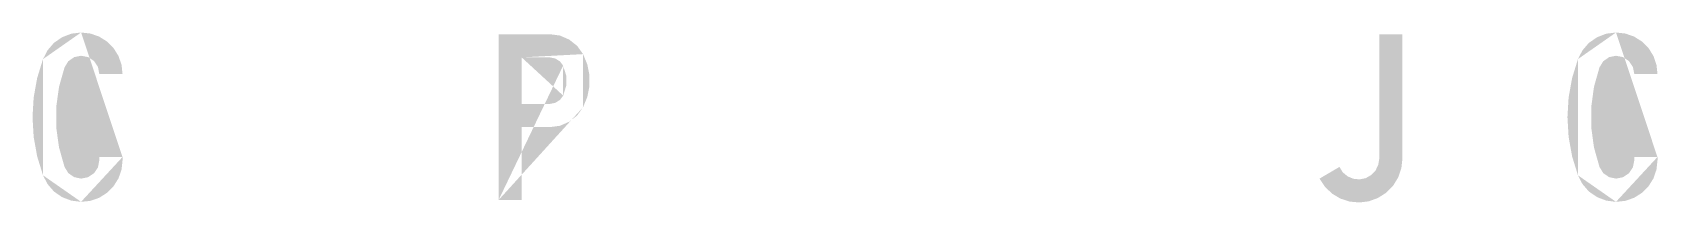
# Model space of a CAD drawing. Header units: millimetres. Extents: x 0 to 1038, y -1303 to 297.
# Drawn here: x 500 to 1038, y -1303 to -1246 of the extents above.
import ezdxf

# ---------------------------------------------------------------- set-up
doc = ezdxf.new("R2010")
doc.units = ezdxf.units.MM
doc.layers.add('GREEN', color=84, linetype='Continuous')

msp = doc.modelspace()

# ---------------------------------------------------------------- hatches: boundary and pattern name
at = {"layer": 'GREEN'}
h = msp.add_hatch(color=256, dxfattribs=at)
h.paths.add_polyline_path([(529.575381, -1288.593204), (529.549605, -1288.593204)], flags=16)
edge = h.paths.add_edge_path()
edge.add_line((521.868444, -1287.484849), (529.575381, -1287.484849))
edge.add_line((529.575381, -1287.484849), (529.575381, -1288.593204))
edge.add_line((529.240297, -1291.660513), (529.575381, -1288.593204))
edge.add_line((529.240297, -1291.660513), (528.235044, -1294.573168))
edge.add_line((528.235044, -1294.573168), (526.585399, -1297.176515))
edge.add_line((526.585399, -1297.176515), (524.420239, -1299.36745))
edge.add_line((524.420239, -1299.36745), (521.816893, -1301.017095))
edge.add_line((521.816893, -1301.017095), (518.904238, -1302.022348))
edge.add_line((518.904238, -1302.022348), (515.836929, -1302.357432))
edge.add_line((515.836929, -1302.357432), (512.58919, -1301.945021))
edge.add_line((512.58919, -1301.945021), (509.52188, -1300.785114))
edge.add_line((509.52188, -1300.785114), (506.841207, -1298.929263))
edge.add_line((506.841207, -1298.929263), (504.701823, -1296.454795))
edge.add_line((504.701823, -1296.454795), (503.206832, -1293.54214))
edge.add_line((503.206832, -1293.54214), (501.273654, -1287.278643))
edge.add_line((501.273654, -1287.278643), (500.113747, -1280.834716))
edge.add_line((500.113747, -1280.834716), (499.727112, -1274.287686))
edge.add_line((499.727112, -1274.287686), (500.113747, -1267.766432))
edge.add_line((500.113747, -1267.766432), (501.273654, -1261.322505))
edge.add_line((501.273654, -1261.322505), (503.206832, -1255.059008))
edge.add_line((503.206832, -1255.059008), (504.701823, -1252.146353))
edge.add_line((504.701823, -1252.146353), (506.841207, -1249.671885))
edge.add_line((506.841207, -1249.671885), (509.52188, -1247.816035))
edge.add_line((509.52188, -1247.816035), (512.58919, -1246.630352))
edge.add_line((512.58919, -1246.630352), (515.836929, -1246.243716))
edge.add_line((515.836929, -1246.243716), (518.904238, -1246.578801))
edge.add_line((518.904238, -1246.578801), (521.816893, -1247.584053))
edge.add_line((521.816893, -1247.584053), (524.420239, -1249.233698))
edge.add_line((524.420239, -1249.233698), (526.585399, -1251.398858))
edge.add_line((526.585399, -1251.398858), (528.235044, -1254.02798))
edge.add_line((528.235044, -1254.02798), (529.240297, -1256.940635))
edge.add_line((529.240297, -1256.940635), (529.575381, -1260.007944))
edge.add_line((529.575381, -1260.007944), (521.868444, -1260.007944))
edge.add_line((521.868444, -1260.007944), (521.430257, -1257.688131))
edge.add_line((521.430257, -1257.688131), (520.115696, -1255.703401))
edge.add_line((520.115696, -1255.703401), (518.156742, -1254.38884))
edge.add_line((518.156742, -1254.38884), (515.836929, -1253.950653))
edge.add_line((515.836929, -1253.950653), (513.517115, -1254.414616))
edge.add_line((513.517115, -1254.414616), (511.583937, -1255.780728))
edge.add_line((511.583937, -1255.780728), (510.346703, -1257.791233))
edge.add_line((510.346703, -1257.791233), (508.516628, -1264.260936))
edge.add_line((508.516628, -1264.260936), (507.588702, -1270.936844))
edge.add_line((507.588702, -1270.936844), (507.588702, -1277.664304))
edge.add_line((507.588702, -1277.664304), (508.516628, -1284.314437))
edge.add_line((508.516628, -1284.314437), (510.346703, -1290.784139))
edge.add_line((510.346703, -1290.784139), (511.583937, -1292.82042))
edge.add_line((511.583937, -1292.82042), (513.517115, -1294.160757))
edge.add_line((513.517115, -1294.160757), (515.836929, -1294.650495))
edge.add_line((515.836929, -1294.650495), (518.156742, -1294.186533))
edge.add_line((518.156742, -1294.186533), (520.115696, -1292.871971))
edge.add_line((520.115696, -1292.871971), (521.430257, -1290.913018))
edge.add_line((521.430257, -1290.913018), (521.868444, -1288.593204))
edge.add_line((521.868444, -1288.593204), (521.868444, -1287.484849))
edge = h.paths.add_edge_path(flags=16)
edge.add_line((529.575381, -1287.484849), (529.549605, -1287.484849))
edge.add_line((515.836929, -1246.243716), (515.811153, -1246.243716))
edge.add_line((503.206832, -1255.059008), (503.181056, -1255.059008))
edge.add_line((503.206832, -1293.54214), (503.181056, -1293.54214))
edge.add_line((515.836929, -1302.357432), (515.811153, -1302.357432))
h = msp.add_hatch(color=256, dxfattribs=at)
h.paths.add_polyline_path([(671.23867, -1254.491943), (671.212895, -1254.491943)], flags=16)
edge = h.paths.add_edge_path(flags=17)
edge.add_line((661.882088, -1269.905816), (661.882088, -1254.491943))
edge.add_line((661.882088, -1254.491943), (671.23867, -1254.491943))
edge.add_line((672.991418, -1254.852803), (671.23867, -1254.491943))
edge.add_line((672.991418, -1254.852803), (674.537961, -1255.806504))
edge.add_line((674.537961, -1255.806504), (675.620541, -1257.249944))
edge.add_line((675.620541, -1257.249944), (676.625793, -1260.497683))
edge.add_line((676.625793, -1260.497683), (676.625793, -1263.900076))
edge.add_line((676.625793, -1263.900076), (675.620541, -1267.147815))
edge.add_line((675.620541, -1267.147815), (674.537961, -1268.591255))
edge.add_line((674.537961, -1268.591255), (672.991418, -1269.544956))
edge.add_line((672.991418, -1269.544956), (671.23867, -1269.905816))
edge.add_line((671.23867, -1269.905816), (661.882088, -1269.905816))
h.paths.add_polyline_path([(671.212895, -1246.810782), (671.23867, -1246.810782)], flags=16)
edge = h.paths.add_edge_path()
edge.add_line((661.882088, -1301.790366), (654.200928, -1301.790366))
edge.add_line((654.200928, -1301.790366), (654.200928, -1246.810782))
edge.add_line((654.200928, -1246.810782), (671.23867, -1246.810782))
edge.add_line((674.537961, -1247.248969), (671.23867, -1246.810782))
edge.add_line((674.537961, -1247.248969), (677.631046, -1248.589306))
edge.add_line((677.631046, -1248.589306), (680.260168, -1250.677138))
edge.add_line((680.260168, -1250.677138), (682.219122, -1253.409363))
edge.add_line((682.219122, -1253.409363), (683.61101, -1256.785981))
edge.add_line((683.61101, -1256.785981), (684.33273, -1260.368804))
edge.add_line((684.33273, -1260.368804), (684.33273, -1264.028955))
edge.add_line((684.33273, -1264.028955), (683.61101, -1267.611778))
edge.add_line((683.61101, -1267.611778), (682.219122, -1270.988396))
edge.add_line((682.219122, -1270.988396), (680.260168, -1273.720621))
edge.add_line((680.260168, -1273.720621), (677.631046, -1275.808453))
edge.add_line((677.631046, -1275.808453), (674.537961, -1277.14879))
edge.add_line((674.537961, -1277.14879), (671.23867, -1277.586977))
edge.add_line((671.23867, -1277.586977), (661.882088, -1277.586977))
edge.add_line((661.882088, -1277.586977), (661.882088, -1301.790366))
edge = h.paths.add_edge_path()
edge.add_line((661.882088, -1254.491943), (661.856313, -1254.491943))
edge.add_line((675.620541, -1267.147815), (675.594765, -1267.147815))
edge.add_line((675.620541, -1257.249944), (675.594765, -1257.249944))
edge.add_line((654.200928, -1301.790366), (654.175152, -1301.790366))
edge.add_line((682.219122, -1270.988396), (682.193346, -1270.988396))
edge.add_line((682.219122, -1253.409363), (682.193346, -1253.409363))
h = msp.add_hatch(color=256, dxfattribs=at)
h.paths.add_polyline_path([(671.23867, -1254.491943), (671.212895, -1254.491943)], flags=16)
edge = h.paths.add_edge_path(flags=17)
edge.add_line((661.882088, -1269.905816), (661.882088, -1254.491943))
edge.add_line((661.882088, -1254.491943), (671.23867, -1254.491943))
edge.add_line((672.991418, -1254.852803), (671.23867, -1254.491943))
edge.add_line((672.991418, -1254.852803), (674.537961, -1255.806504))
edge.add_line((674.537961, -1255.806504), (675.620541, -1257.249944))
edge.add_line((675.620541, -1257.249944), (676.625793, -1260.497683))
edge.add_line((676.625793, -1260.497683), (676.625793, -1263.900076))
edge.add_line((676.625793, -1263.900076), (675.620541, -1267.147815))
edge.add_line((675.620541, -1267.147815), (674.537961, -1268.591255))
edge.add_line((674.537961, -1268.591255), (672.991418, -1269.544956))
edge.add_line((672.991418, -1269.544956), (671.23867, -1269.905816))
edge.add_line((671.23867, -1269.905816), (661.882088, -1269.905816))
h.paths.add_polyline_path([(671.212895, -1246.810782), (671.23867, -1246.810782)], flags=16)
edge = h.paths.add_edge_path()
edge.add_line((661.882088, -1301.790366), (654.200928, -1301.790366))
edge.add_line((654.200928, -1301.790366), (654.200928, -1246.810782))
edge.add_line((654.200928, -1246.810782), (671.23867, -1246.810782))
edge.add_line((674.537961, -1247.248969), (671.23867, -1246.810782))
edge.add_line((674.537961, -1247.248969), (677.631046, -1248.589306))
edge.add_line((677.631046, -1248.589306), (680.260168, -1250.677138))
edge.add_line((680.260168, -1250.677138), (682.219122, -1253.409363))
edge.add_line((682.219122, -1253.409363), (683.61101, -1256.785981))
edge.add_line((683.61101, -1256.785981), (684.33273, -1260.368804))
edge.add_line((684.33273, -1260.368804), (684.33273, -1264.028955))
edge.add_line((684.33273, -1264.028955), (683.61101, -1267.611778))
edge.add_line((683.61101, -1267.611778), (682.219122, -1270.988396))
edge.add_line((682.219122, -1270.988396), (680.260168, -1273.720621))
edge.add_line((680.260168, -1273.720621), (677.631046, -1275.808453))
edge.add_line((677.631046, -1275.808453), (674.537961, -1277.14879))
edge.add_line((674.537961, -1277.14879), (671.23867, -1277.586977))
edge.add_line((671.23867, -1277.586977), (661.882088, -1277.586977))
edge.add_line((661.882088, -1277.586977), (661.882088, -1301.790366))
edge = h.paths.add_edge_path()
edge.add_line((661.882088, -1254.491943), (661.856313, -1254.491943))
edge.add_line((675.620541, -1267.147815), (675.594765, -1267.147815))
edge.add_line((675.620541, -1257.249944), (675.594765, -1257.249944))
edge.add_line((654.200928, -1301.790366), (654.175152, -1301.790366))
edge.add_line((682.219122, -1270.988396), (682.193346, -1270.988396))
edge.add_line((682.219122, -1253.409363), (682.193346, -1253.409363))
h = msp.add_hatch(color=256, dxfattribs=at)
h.paths.add_polyline_path([(946.110817, -1288.051914), (946.085041, -1288.051914)], flags=16)
edge = h.paths.add_edge_path()
edge.add_line((946.110817, -1246.810782), (946.110817, -1288.051914))
edge.add_line((945.775733, -1290.088195), (946.110817, -1288.051914))
edge.add_line((945.775733, -1290.088195), (944.873583, -1291.969822))
edge.add_line((944.873583, -1291.969822), (943.430143, -1293.464813))
edge.add_line((943.430143, -1293.464813), (941.625844, -1294.495841))
edge.add_line((941.625844, -1294.495841), (939.589563, -1294.908252))
edge.add_line((939.589563, -1294.908252), (937.527506, -1294.702047))
edge.add_line((937.527506, -1294.702047), (935.620104, -1293.903))
edge.add_line((935.620104, -1293.903), (934.02201, -1292.562663))
edge.add_line((934.02201, -1292.562663), (932.913654, -1290.784139))
edge.add_line((932.913654, -1290.784139), (926.315073, -1294.650495))
edge.add_line((926.315073, -1294.650495), (928.093597, -1297.331169))
edge.add_line((928.093597, -1297.331169), (930.413411, -1299.573655))
edge.add_line((930.413411, -1299.573655), (933.171411, -1301.249076))
edge.add_line((933.171411, -1301.249076), (936.238721, -1302.254329))
edge.add_line((936.238721, -1302.254329), (939.460684, -1302.563638))
edge.add_line((939.460684, -1302.563638), (942.656872, -1302.177002))
edge.add_line((942.656872, -1302.177002), (945.67263, -1301.068647))
edge.add_line((945.67263, -1301.068647), (948.404855, -1299.341674))
edge.add_line((948.404855, -1299.341674), (950.673117, -1297.047636))
edge.add_line((950.673117, -1297.047636), (952.374314, -1294.289635))
edge.add_line((952.374314, -1294.289635), (953.431118, -1291.248102))
edge.add_line((953.431118, -1291.248102), (953.791978, -1288.051914))
edge.add_line((953.791978, -1288.051914), (953.791978, -1246.810782))
edge.add_line((953.791978, -1246.810782), (946.110817, -1246.810782))
edge = h.paths.add_edge_path(flags=16)
edge.add_line((953.791978, -1288.051914), (953.766202, -1288.051914))
edge.add_line((953.791978, -1288.051914), (953.766202, -1288.051914))
edge = h.paths.add_edge_path(flags=16)
edge.add_line((932.913654, -1290.784139), (932.887879, -1290.784139))
h = msp.add_hatch(color=256, dxfattribs=at)
h.paths.add_polyline_path([(1038.336299, -1288.593204), (1038.310523, -1288.593204)], flags=16)
edge = h.paths.add_edge_path()
edge.add_line((1030.655138, -1287.484849), (1038.336299, -1287.484849))
edge.add_line((1038.336299, -1287.484849), (1038.336299, -1288.593204))
edge.add_line((1038.001215, -1291.660513), (1038.336299, -1288.593204))
edge.add_line((1038.001215, -1291.660513), (1036.995962, -1294.573168))
edge.add_line((1036.995962, -1294.573168), (1035.372092, -1297.176515))
edge.add_line((1035.372092, -1297.176515), (1033.181157, -1299.36745))
edge.add_line((1033.181157, -1299.36745), (1030.577811, -1301.017095))
edge.add_line((1030.577811, -1301.017095), (1027.665156, -1302.022348))
edge.add_line((1027.665156, -1302.022348), (1024.597847, -1302.357432))
edge.add_line((1024.597847, -1302.357432), (1021.350107, -1301.945021))
edge.add_line((1021.350107, -1301.945021), (1018.308574, -1300.785114))
edge.add_line((1018.308574, -1300.785114), (1015.602125, -1298.929263))
edge.add_line((1015.602125, -1298.929263), (1013.462741, -1296.454795))
edge.add_line((1013.462741, -1296.454795), (1011.96775, -1293.54214))
edge.add_line((1011.96775, -1293.54214), (1010.034572, -1287.278643))
edge.add_line((1010.034572, -1287.278643), (1008.874665, -1280.834716))
edge.add_line((1008.874665, -1280.834716), (1008.488029, -1274.287686))
edge.add_line((1008.488029, -1274.287686), (1008.874665, -1267.766432))
edge.add_line((1008.874665, -1267.766432), (1010.034572, -1261.322505))
edge.add_line((1010.034572, -1261.322505), (1011.96775, -1255.059008))
edge.add_line((1011.96775, -1255.059008), (1013.462741, -1252.146353))
edge.add_line((1013.462741, -1252.146353), (1015.602125, -1249.671885))
edge.add_line((1015.602125, -1249.671885), (1018.308574, -1247.816035))
edge.add_line((1018.308574, -1247.816035), (1021.350107, -1246.630352))
edge.add_line((1021.350107, -1246.630352), (1024.597847, -1246.243716))
edge.add_line((1024.597847, -1246.243716), (1027.665156, -1246.578801))
edge.add_line((1027.665156, -1246.578801), (1030.577811, -1247.584053))
edge.add_line((1030.577811, -1247.584053), (1033.181157, -1249.233698))
edge.add_line((1033.181157, -1249.233698), (1035.372092, -1251.398858))
edge.add_line((1035.372092, -1251.398858), (1036.995962, -1254.02798))
edge.add_line((1036.995962, -1254.02798), (1038.001215, -1256.940635))
edge.add_line((1038.001215, -1256.940635), (1038.336299, -1260.007944))
edge.add_line((1038.336299, -1260.007944), (1030.655138, -1260.007944))
edge.add_line((1030.655138, -1260.007944), (1030.191175, -1257.688131))
edge.add_line((1030.191175, -1257.688131), (1028.876614, -1255.703401))
edge.add_line((1028.876614, -1255.703401), (1026.91766, -1254.38884))
edge.add_line((1026.91766, -1254.38884), (1024.597847, -1253.950653))
edge.add_line((1024.597847, -1253.950653), (1022.278033, -1254.414616))
edge.add_line((1022.278033, -1254.414616), (1020.344855, -1255.780728))
edge.add_line((1020.344855, -1255.780728), (1019.107621, -1257.791233))
edge.add_line((1019.107621, -1257.791233), (1017.277546, -1264.260936))
edge.add_line((1017.277546, -1264.260936), (1016.375396, -1270.936844))
edge.add_line((1016.375396, -1270.936844), (1016.375396, -1277.664304))
edge.add_line((1016.375396, -1277.664304), (1017.277546, -1284.314437))
edge.add_line((1017.277546, -1284.314437), (1019.107621, -1290.784139))
edge.add_line((1019.107621, -1290.784139), (1020.344855, -1292.82042))
edge.add_line((1020.344855, -1292.82042), (1022.278033, -1294.160757))
edge.add_line((1022.278033, -1294.160757), (1024.597847, -1294.650495))
edge.add_line((1024.597847, -1294.650495), (1026.91766, -1294.186533))
edge.add_line((1026.91766, -1294.186533), (1028.876614, -1292.871971))
edge.add_line((1028.876614, -1292.871971), (1030.191175, -1290.913018))
edge.add_line((1030.191175, -1290.913018), (1030.655138, -1288.593204))
edge.add_line((1030.655138, -1288.593204), (1030.655138, -1287.484849))
edge = h.paths.add_edge_path(flags=16)
edge.add_line((1038.336299, -1287.484849), (1038.310523, -1287.484849))
edge.add_line((1024.597847, -1246.243716), (1024.572071, -1246.243716))
edge.add_line((1011.96775, -1255.059008), (1011.941974, -1255.059008))
edge.add_line((1011.96775, -1293.54214), (1011.941974, -1293.54214))
edge.add_line((1024.597847, -1302.357432), (1024.572071, -1302.357432))

doc.saveas('drawing.dxf')
